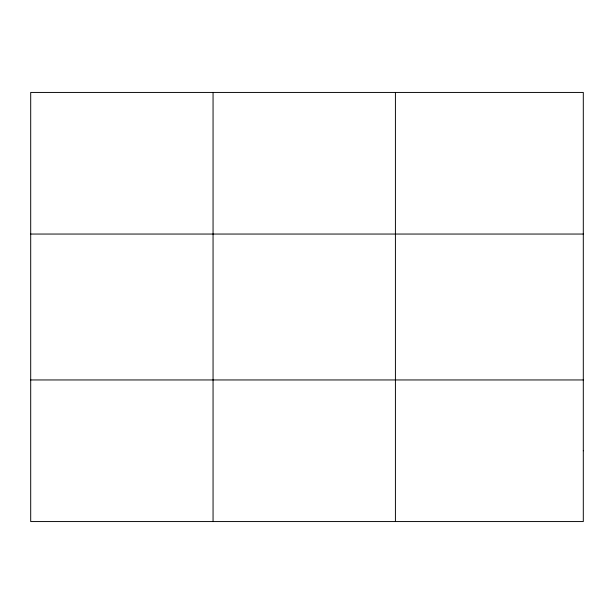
<?xml version="1.0" encoding="UTF-8"?>
<svg xmlns="http://www.w3.org/2000/svg" width="614" height="614" viewBox="0 0 614 614"><rect width="100%" height="100%" fill="white"/><g stroke="black" fill="none" stroke-linecap="round" stroke-linejoin="round"><path stroke-width="0.92" d="M213.058 521.562L213.058 92.438M395.416 521.562L395.416 92.438M30.7 234.049L583.3 234.049M30.7 379.951L583.3 379.951M583.3 450.76L583.3 521.562L30.7 521.562L30.7 92.438L583.3 92.438L583.3 450.76"/></g></svg>
